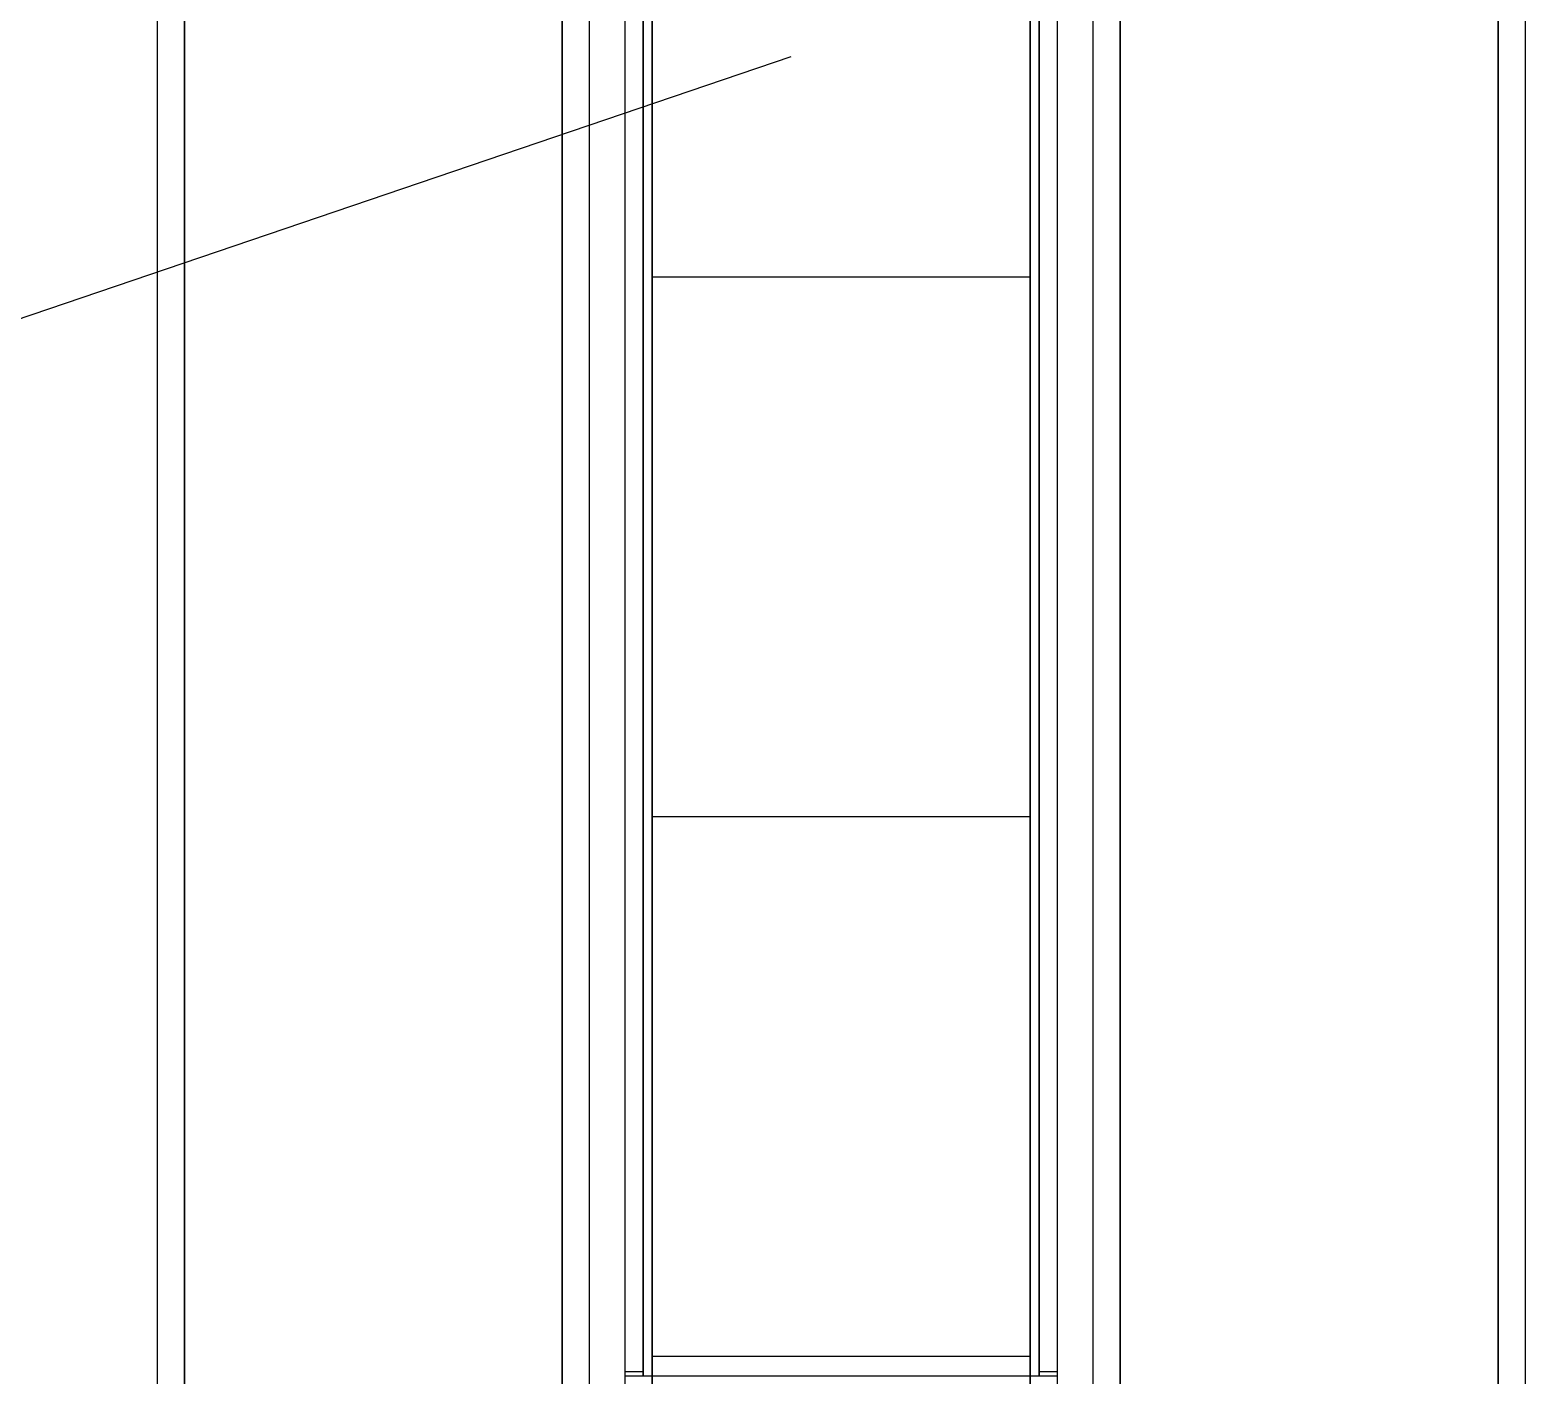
# Model space of a CAD drawing. Header units: inches. Extents: x -21257 to 11444, y 0 to 8704.
# Drawn here: x 7663.8 to 7746.9, y 1116 to 1190.7 of the extents above; entities that cross this region are included whole.
import ezdxf

# ---------------------------------------------------------------- set-up
doc = ezdxf.new("R2010")
doc.units = ezdxf.units.IN
doc.header["$MEASUREMENT"] = 0
for name, color, linetype in [('600-CONV-LAYOUT', 3, 'Continuous'), ('600-CONV-LAYOUT-LOWER', 3, 'Continuous'), ('600-CONV-NUMBERS', 3, 'Continuous')]:
    doc.layers.add(name, color=color, linetype=linetype)

# ---------------------------------------------------------------- blocks, each defined once
blk = doc.blocks.new('Promise-US15-100330-00-20-408 500 600 Series')
at = {"layer": '600-CONV-LAYOUT', "linetype": 'Continuous'}
for p, q in [((-7830.609, -13394.055, 222), (-7851.609, -13394.055, 222)), ((-7830.609, -13424.055, 222), (-7851.609, -13424.055, 222)), ((-7830.609, -13454.055, 222), (-7851.609, -13454.055, 222))]:
    blk.add_line(p, q, dxfattribs=at)
at = {"layer": '600-CONV-LAYOUT'}
for points in [[(-7853.109, -13892.055, 215.5), (-7853.109, -13334.055, 215.5), (-7851.609, -13334.055, 215.5), (-7851.609, -13892.055, 215.5)], [(-7853.109, -13892.055, 222), (-7853.109, -13334.055, 222), (-7851.609, -13334.055, 222), (-7851.609, -13892.055, 222)], [(-7851.609, -13892.055, 222), (-7851.609, -13334.055, 222), (-7830.609, -13334.055, 222), (-7830.609, -13892.055, 222)], [(-7851.609, -13892.055, 222), (-7851.609, -13334.055, 222), (-7851.609, -13334.055, 215.5), (-7851.609, -13892.055, 215.5)], [(-7830.609, -13892.055, 222), (-7830.609, -13334.055, 222), (-7830.609, -13334.055, 215.5), (-7830.609, -13892.055, 215.5)], [(-7830.609, -13892.055, 215.5), (-7830.609, -13334.055, 215.5), (-7829.109, -13334.055, 215.5), (-7829.109, -13892.055, 215.5)], [(-7830.609, -13892.055, 222), (-7830.609, -13334.055, 222), (-7829.109, -13334.055, 222), (-7829.109, -13892.055, 222)]]:
    blk.add_3dface(points, dxfattribs=at)
at = {"layer": '600-CONV-LAYOUT-LOWER'}
for points in [[(-7877.609, -13335.135, 26.5), (-7877.609, -13875.135, 26.5), (-7879.109, -13875.135, 26.5), (-7879.109, -13335.135, 26.5)], [(-7877.609, -13335.135, 30), (-7877.609, -13875.135, 30), (-7879.109, -13875.135, 30), (-7879.109, -13335.135, 30)], [(-7856.609, -13335.135, 30), (-7856.609, -13875.135, 30), (-7877.609, -13875.135, 30), (-7877.609, -13335.135, 30)], [(-7877.609, -13335.135, 30), (-7877.609, -13875.135, 30), (-7877.609, -13875.135, 26.5), (-7877.609, -13335.135, 26.5)], [(-7856.609, -13335.135, 30), (-7856.609, -13875.135, 30), (-7856.609, -13875.135, 26.5), (-7856.609, -13335.135, 26.5)], [(-7855.109, -13335.135, 26.5), (-7855.109, -13875.135, 26.5), (-7856.609, -13875.135, 26.5), (-7856.609, -13335.135, 26.5)], [(-7855.109, -13335.135, 30), (-7855.109, -13875.135, 30), (-7856.609, -13875.135, 30), (-7856.609, -13335.135, 30)], [(-7852.109, -13335.51, 39.513), (-7852.109, -13454.908, 27.513), (-7853.109, -13454.908, 27.513), (-7853.109, -13335.51, 39.513)], [(-7852.109, -13335.76, 42), (-7852.109, -13455.158, 30), (-7852.109, -13454.908, 27.513), (-7852.109, -13335.51, 39.513)], [(-7830.109, -13335.76, 42), (-7830.109, -13455.158, 30), (-7830.109, -13454.908, 27.513), (-7830.109, -13335.51, 39.513)], [(-7829.109, -13335.51, 39.513), (-7829.109, -13454.908, 27.513), (-7830.109, -13454.908, 27.513), (-7830.109, -13335.51, 39.513)], [(-7825.609, -13335.073, 26.5), (-7825.609, -13875.073, 26.5), (-7827.109, -13875.073, 26.5), (-7827.109, -13335.073, 26.5)], [(-7825.609, -13335.073, 30), (-7825.609, -13875.073, 30), (-7827.109, -13875.073, 30), (-7827.109, -13335.073, 30)], [(-7804.609, -13335.073, 30), (-7804.609, -13875.073, 30), (-7825.609, -13875.073, 30), (-7825.609, -13335.073, 30)], [(-7825.609, -13335.073, 30), (-7825.609, -13875.073, 30), (-7825.609, -13875.073, 26.5), (-7825.609, -13335.073, 26.5)], [(-7804.609, -13335.073, 30), (-7804.609, -13875.073, 30), (-7804.609, -13875.073, 26.5), (-7804.609, -13335.073, 26.5)], [(-7803.109, -13335.073, 26.5), (-7803.109, -13875.073, 26.5), (-7804.609, -13875.073, 26.5), (-7804.609, -13335.073, 26.5)], [(-7803.109, -13335.073, 30), (-7803.109, -13875.073, 30), (-7804.609, -13875.073, 30), (-7804.609, -13335.073, 30)], [(-7852.109, -13335.76, 42), (-7852.109, -13455.158, 30), (-7853.109, -13455.158, 30), (-7853.109, -13335.76, 42)], [(-7830.109, -13335.76, 42), (-7830.109, -13455.158, 30), (-7852.109, -13455.158, 30), (-7852.109, -13335.76, 42)], [(-7829.109, -13335.76, 42), (-7829.109, -13455.158, 30), (-7830.109, -13455.158, 30), (-7830.109, -13335.76, 42)]]:
    blk.add_3dface(points, dxfattribs=at)
at = {"layer": '600-CONV-NUMBERS', "linetype": 'Continuous'}
blk.add_line((-7843.902, -13381.803, 42), (-7911.38, -13404.741, 360), dxfattribs=at)

msp = doc.modelspace()

# ---------------------------------------------------------------- block references
msp.add_blockref('Promise-US15-100330-00-20-408 500 600 Series', (15549.986, 14571.049))

doc.saveas('drawing.dxf')
